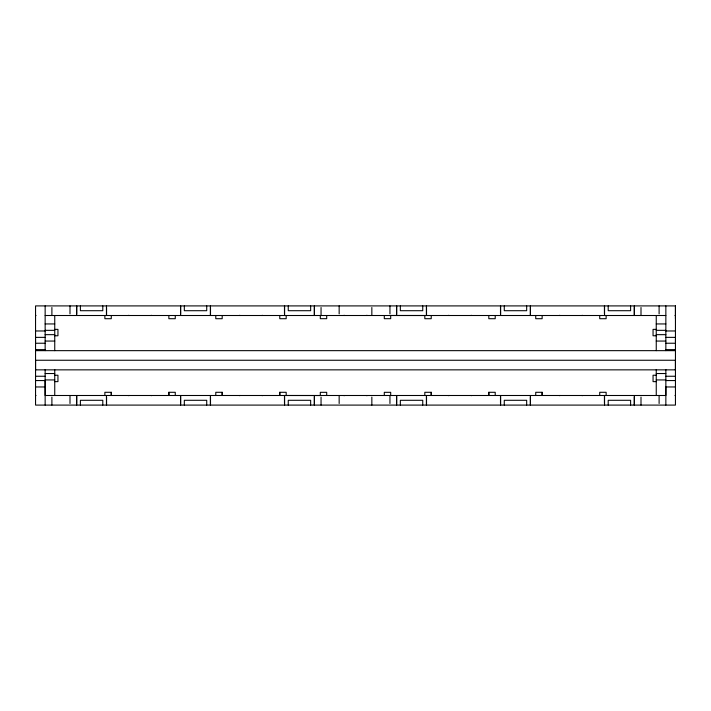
<?xml version="1.0" encoding="UTF-8"?>
<svg xmlns="http://www.w3.org/2000/svg" width="711" height="711" viewBox="0 0 711 711"><rect width="100%" height="100%" fill="white"/><g stroke="black" fill="none" stroke-linecap="round" stroke-linejoin="round"><path stroke-width="1.07" d="M35.55 370.502L35.55 360.255L675.45 360.255L675.45 370.502M35.55 340.498L35.55 341.84M111.272 392.294L111.272 395.494L111.272 392.294L104.873 392.294L104.873 395.494M168.863 392.294L168.863 395.494L168.863 392.294L175.261 392.294L175.261 395.494M222.188 392.294L222.188 395.494L222.188 392.294L215.789 392.294L215.789 395.494M279.779 392.294L279.779 395.494L279.779 392.294L286.178 392.294L286.178 395.494L320.305 395.52L320.305 392.321L326.705 392.321L326.705 395.52M431.221 392.294L431.221 395.494L431.221 392.294L424.822 392.294L424.822 395.494M488.812 392.294L488.812 395.494L488.812 392.294L495.212 392.294L495.212 395.494M542.138 392.294L542.138 395.494L542.138 392.294L535.738 392.294L535.738 395.494M675.45 341.84L675.45 340.498M675.45 340L675.45 339.414M675.45 318.706L675.45 305.908L35.55 305.908L35.55 405.092L675.45 405.092L675.45 305.908M35.55 339.414L35.55 340M35.55 395.529L36.012 395.494M366.165 315.48L366.6 315.444A2.4 2.4 0 0 0 367.045 315.32M150.732 315.506L151.167 315.471A2.4 2.4 0 0 0 151.612 315.337M261.648 315.506L262.083 315.471A2.4 2.4 0 0 0 262.528 315.337M470.682 315.506L471.117 315.471A2.4 2.4 0 0 0 471.562 315.337M581.598 315.506L582.033 315.471A2.4 2.4 0 0 0 582.478 315.337M129.402 395.494L128.967 395.529A2.417 2.417 0 0 0 128.522 395.663M240.318 395.494L239.883 395.529A2.417 2.417 0 0 0 239.438 395.663M344.835 395.52L344.4 395.556A2.4 2.4 0 0 0 343.955 395.68M449.352 395.494L448.917 395.529A2.417 2.417 0 0 0 448.472 395.663M560.268 395.494L559.833 395.529A2.417 2.417 0 0 0 559.388 395.663M35.55 315.506L36.012 315.506M45.148 315.506L665.852 315.506M674.988 315.506L675.45 315.506M45.148 323.94L54.747 323.94M656.253 323.94L665.852 323.94M54.747 329.371L57.947 329.371L57.947 335.77L54.747 335.77M656.253 329.371L653.053 329.371L653.053 335.77L656.253 335.77M45.148 330.339L54.747 330.339M656.253 330.339L665.852 330.339M35.55 330.971L45.148 330.971M665.852 330.971L675.45 330.971M45.148 334.659L54.747 334.659M656.253 334.659L665.852 334.659M35.55 337.37L45.148 337.37M665.852 337.37L675.45 337.37M45.148 341.058L54.747 341.058M656.253 341.058L665.852 341.058M35.55 343.235L45.148 343.235M665.852 343.235L675.45 343.235M35.55 349.634L45.148 349.634M665.852 349.634L675.45 349.634M35.55 350.656L675.45 350.656M35.55 369.853L675.45 369.853L675.45 369.16M45.148 373.533L54.747 373.533M656.253 373.533L665.852 373.533M54.747 375.23L57.947 375.23L57.947 381.629L54.747 381.629M656.253 375.23L653.053 375.23L653.053 381.629L656.253 381.629M35.55 376.252L45.148 376.252M665.852 376.252L675.45 376.252M54.747 379.932L45.148 379.932L45.148 395.494L665.852 395.494L665.852 379.932L656.253 379.932M35.55 380.563L45.148 380.563M675.45 380.563L665.852 380.563L665.852 369.622M35.55 386.962L45.148 386.962M675.45 386.962L665.852 386.962L665.852 405.092M674.988 395.494L675.45 395.494M560.268 315.506L559.833 315.471A2.4 2.4 0 0 1 559.388 315.337M449.352 315.506L448.917 315.471A2.4 2.4 0 0 1 448.472 315.337M240.318 315.506L239.883 315.471A2.4 2.4 0 0 1 239.438 315.337M129.402 315.506L128.967 315.471A2.4 2.4 0 0 1 128.522 315.337M581.598 395.494L582.033 395.529A2.417 2.417 0 0 1 582.478 395.663M470.682 395.494L471.117 395.529A2.417 2.417 0 0 1 471.562 395.663M366.165 395.52L366.6 395.556A2.4 2.4 0 0 1 367.045 395.68M261.648 395.494L262.083 395.529A2.417 2.417 0 0 1 262.528 395.663M150.732 395.494L151.167 395.529A2.417 2.417 0 0 1 151.612 395.663M344.835 315.48L344.4 315.444A2.4 2.4 0 0 1 343.955 315.32M665.852 305.908L665.852 350.63M659.106 305.908L659.106 313.906M659.106 395.494L659.106 403.493M656.253 315.506L656.253 350.656M656.253 369.622L656.253 395.494M641.002 307.507L641.002 315.506M641.002 397.094L641.002 405.092M634.39 307.507L634.39 315.506M634.39 397.094L634.39 405.092M634.256 305.908L634.256 315.506M634.256 395.494L634.256 405.092M630.604 305.908L630.604 310.707L608.207 310.707L608.207 305.908M630.604 405.092L630.604 400.293L608.207 400.293L608.207 405.092M606.128 315.506L606.128 318.706L599.728 318.706L599.728 315.506M606.128 395.494L606.128 392.294L599.728 392.294L599.728 395.494M604.554 305.908L604.554 315.506M604.554 395.494L604.554 405.092M604.421 305.908L604.421 313.906M604.421 395.494L604.421 403.493M542.138 315.506L542.138 318.706L535.738 318.706L535.738 315.506M530.459 307.507L530.459 315.506M530.459 397.094L530.459 405.092M530.326 305.908L530.326 315.506M530.326 395.494L530.326 405.092M526.673 305.908L526.673 310.707L504.277 310.707L504.277 305.908M526.673 405.092L526.673 400.293L504.277 400.293L504.277 405.092M500.624 305.908L500.624 315.506M500.624 395.494L500.624 405.092M500.491 305.908L500.491 313.906M500.491 395.494L500.491 403.493M495.212 315.506L495.212 318.706L488.812 318.706L488.812 315.506M431.221 315.506L431.221 318.706L424.822 318.706L424.822 315.506L390.695 315.48L390.695 318.679L384.296 318.679L384.296 315.48M426.529 307.507L426.529 315.506M426.529 397.094L426.529 405.092M426.396 305.908L426.396 315.506M426.396 395.494L426.396 405.092M422.743 305.908L422.743 310.707L400.346 310.707L400.346 305.908M422.743 405.092L422.743 400.293L400.346 400.293L400.346 405.092M396.694 305.908L396.694 315.506M396.694 395.494L396.694 405.092M396.56 305.908L396.56 313.906M396.56 395.494L396.56 403.493M390.695 395.52L390.695 392.321L384.296 392.321L384.296 395.52M389.948 305.908L389.948 313.906M389.948 395.494L389.948 403.493M371.844 307.507L371.844 315.506M371.844 397.094L371.844 405.092M339.156 305.908L339.156 313.906M339.156 395.494L339.156 403.493M326.705 315.48L326.705 318.679L320.305 318.679L320.305 315.48M321.052 307.507L321.052 315.506M321.052 397.094L321.052 405.092M314.44 307.507L314.44 315.506M314.44 397.094L314.44 405.092M314.306 305.908L314.306 315.506M314.306 395.494L314.306 405.092M310.654 305.908L310.654 310.707L288.257 310.707L288.257 305.908M310.654 405.092L310.654 400.293L288.257 400.293L288.257 405.092M286.178 315.506L286.178 318.706L279.779 318.706L279.779 315.506M284.604 305.908L284.604 315.506M284.604 395.494L284.604 405.092M284.471 305.908L284.471 313.906M284.471 395.494L284.471 403.493M222.188 315.506L222.188 318.706L215.789 318.706L215.789 315.506M210.509 307.507L210.509 315.506M210.509 397.094L210.509 405.092M210.376 305.908L210.376 315.506M210.376 395.494L210.376 405.092M206.723 305.908L206.723 310.707L184.327 310.707L184.327 305.908M206.723 405.092L206.723 400.293L184.327 400.293L184.327 405.092M180.674 305.908L180.674 315.506M180.674 395.494L180.674 405.092M180.541 305.908L180.541 313.906M180.541 395.494L180.541 403.493M175.261 315.506L175.261 318.706L168.863 318.706L168.863 315.506M111.272 315.506L111.272 318.706L104.873 318.706L104.873 315.506M106.579 307.507L106.579 315.506M106.579 397.094L106.579 405.092M106.446 305.908L106.446 315.506M106.446 395.494L106.446 405.092M102.793 305.908L102.793 310.707L80.396 310.707L80.396 305.908M102.793 405.092L102.793 400.293L80.396 400.293L80.396 405.092M76.744 305.908L76.744 315.506M76.744 395.494L76.744 405.092M76.61 305.908L76.61 313.906M76.61 395.494L76.61 403.493M69.998 305.908L69.998 313.906M69.998 395.494L69.998 403.493M54.747 315.506L54.747 350.656M54.747 369.622L54.747 395.494M51.894 307.507L51.894 315.506M51.894 397.094L51.894 405.092M45.148 305.908L45.148 350.63M45.148 369.622L45.148 405.092"/></g></svg>
